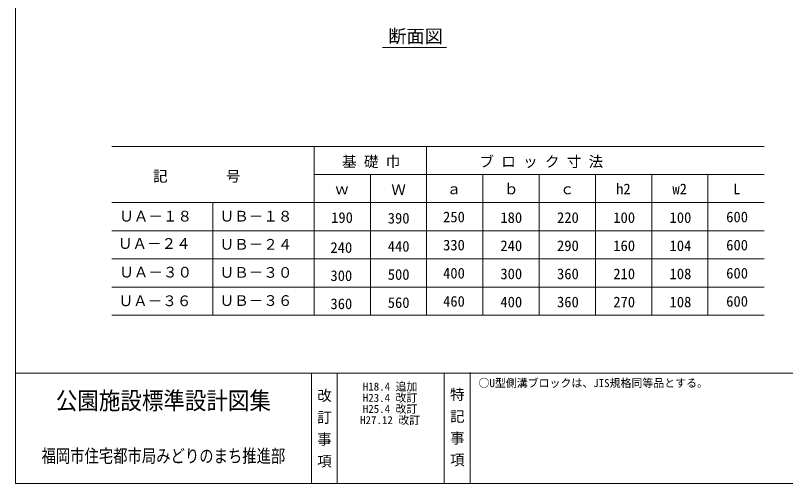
# Model space of a CAD drawing. Units: millimetres at full size, sheet at 1:10; details may follow other scales. Extents: x 121 to 2859, y 2322 to 4189.
# Drawn here: x 121 to 1490, y 2322 to 3154 of the extents above; entities that cross this region are included whole.
import ezdxf
from ezdxf.enums import TextEntityAlignment as Align

# ---------------------------------------------------------------- set-up
doc = ezdxf.new("R2010")
doc.units = ezdxf.units.MM
doc.header["$LTSCALE"] = 10
for name, color, linetype, lineweight in [('_0-0_', 7, 'Continuous', 13), ('寸法', 1, 'Continuous', 13), ('本体', 7, 'Continuous', 13)]:
    doc.layers.add(name, color=color, linetype=linetype, lineweight=lineweight)
doc.styles.add('@ＭＳ ゴシック', font='')
doc.styles.add('ＭＳ ゴシック', font='')
doc.styles.get('@ＭＳ ゴシック').set_extended_font_data('@MS Gothic')
doc.styles.get('ＭＳ ゴシック').set_extended_font_data('MS Gothic')

msp = doc.modelspace()

# ---------------------------------------------------------------- linework, layer by layer
at = {"layer": '_0-0_'}
for p, q in [((929.32, 2519.71), (929.32, 2322.18)), ((647.23, 2518.75), (647.23, 2322.18)), ((693.2, 2518.75), (693.2, 2322.18)), ((883.36, 2518.75), (883.36, 2322.18))]:
    msp.add_line(p, q, dxfattribs=at)
at = {"layer": '_0-0_', "color": 6}
msp.add_line((121.18, 2518.75), (2859.3, 2518.75), dxfattribs=at)
msp.add_lwpolyline([(2859.3, 4133.99), (121.18, 4133.99), (121.18, 2322.18), (2859.3, 2322.18)], close=True, dxfattribs=at)
at = {"layer": '寸法', "color": 3}
for p, q in [((773.62, 3097.48), (887.39, 3097.48)), ((292.77, 2921.59), (1452.21, 2921.59)), ((652.21, 2921.59), (652.21, 2621.59)), ((852.21, 2921.59), (852.21, 2621.59)), ((652.21, 2871.59), (1452.21, 2871.59)), ((752.21, 2871.59), (752.21, 2621.59)), ((952.21, 2871.59), (952.21, 2621.59)), ((1052.21, 2871.59), (1052.21, 2621.59)), ((1152.21, 2871.59), (1152.21, 2621.59)), ((1252.21, 2871.59), (1252.21, 2621.59)), ((1352.21, 2871.59), (1352.21, 2621.59)), ((292.77, 2821.59), (1452.21, 2821.59)), ((472.21, 2821.57), (472.21, 2621.59)), ((292.77, 2771.59), (1452.21, 2771.59)), ((292.77, 2721.59), (1452.21, 2721.59)), ((292.77, 2671.59), (1452.21, 2671.59)), ((292.77, 2621.59), (1452.21, 2621.59))]:
    msp.add_line(p, q, dxfattribs=at)

# ---------------------------------------------------------------- texts
at = {"layer": '_0-0_', "style": '@ＭＳ ゴシック'}
for s, p in [('特 記 事 項', (906.34, 2422.78)), ('改 訂 事 項', (670.21, 2420.82))]:
    msp.add_text(s, height=18.99, rotation=270, dxfattribs=at).set_placement(p, align=Align.MIDDLE_CENTER)
at = {"layer": '_0-0_', "style": 'ＭＳ ゴシック'}
for s, height, width, p in [('公園施設標準設計図集', 31.14, 0.9, (384.2, 2469.61)), ('福岡市住宅都市局みどりのまち推進部', 23.36, 0.8, (384.2, 2371.32))]:
    msp.add_text(s, height=height, dxfattribs=dict(at, width=width)).set_placement(p, align=Align.MIDDLE_CENTER)
at = {"layer": '寸法', "color": 3, "style": 'ＭＳ ゴシック'}
for s, height, p in [('断面図', 23.74, (783.87, 3098.3)), ('基 礎 巾', 18.99, (701.81, 2879.33)), ('ブ ロ ッ ク 寸 法', 18.99, (945.96, 2879.33)), ('記\u3000\u3000\u3000\u3000号', 18.99, (365.71, 2853.39)), ('ｗ', 18.99, (688.62, 2830.75)), ('Ｗ', 18.99, (789.31, 2829.57)), ('ａ', 18.99, (887.64, 2830.75)), ('ｂ', 18.99, (989.51, 2830.75)), ('ｃ', 18.99, (1089.02, 2830.75)), ('h2', 18.99, (1189.02, 2830.75)), ('w2', 18.99, (1289.02, 2830.75)), ('L', 18.99, (1397.14, 2830.75)), ('ＵＡ－１８', 18.99, (305.71, 2782.33)), ('ＵＢ－１８', 18.99, (484.11, 2782.32)), ('190', 18.99, (682.37, 2779.88)), ('390', 18.99, (783.06, 2778.7)), ('250', 18.99, (881.39, 2780.99)), ('180', 18.99, (983.26, 2779.82)), ('220', 18.99, (1083.95, 2779.82)), ('100', 18.99, (1183.95, 2779.82)), ('100', 18.99, (1283.95, 2779.82)), ('600', 18.99, (1384.64, 2780.99)), ('ＵＡ－２４', 18.99, (303.35, 2733.76)), ('ＵＢ－２４', 18.99, (484.11, 2732.32)), ('440', 18.99, (783.06, 2728.7)), ('330', 18.99, (881.39, 2730.99)), ('240', 18.99, (983.26, 2729.82)), ('290', 18.99, (1083.95, 2729.82)), ('160', 18.99, (1183.95, 2729.82)), ('104', 18.99, (1283.95, 2729.82)), ('600', 18.99, (1384.64, 2730.99)), ('240', 18.99, (681.19, 2726.59)), ('ＵＡ－３０', 18.99, (305.71, 2682.82)), ('ＵＢ－３０', 18.99, (484.11, 2682.32)), ('300', 18.99, (681.19, 2676.59)), ('500', 18.99, (783.06, 2678.7)), ('400', 18.99, (881.39, 2680.99)), ('300', 18.99, (983.26, 2679.82)), ('360', 18.99, (1083.95, 2679.82)), ('210', 18.99, (1183.95, 2679.82)), ('108', 18.99, (1283.95, 2679.82)), ('600', 18.99, (1384.64, 2680.99)), ('ＵＡ－３６', 18.99, (304.53, 2631.89)), ('ＵＢ－３６', 18.99, (484.11, 2632.32)), ('360', 18.99, (681.19, 2626.59)), ('560', 18.99, (783.06, 2628.7)), ('460', 18.99, (881.39, 2630.99)), ('400', 18.99, (983.26, 2629.82)), ('360', 18.99, (1083.95, 2629.82)), ('270', 18.99, (1183.95, 2629.82)), ('108', 18.99, (1283.95, 2629.82)), ('600', 18.99, (1384.64, 2630.99))]:
    msp.add_text(s, height=height, dxfattribs=at).set_placement(p, align=Align.BOTTOM_LEFT)
at = {"layer": '本体', "style": 'ＭＳ ゴシック'}
msp.add_text('○U型側溝ブロックは、JIS規格同等品とする。', height=14.24, dxfattribs=at).set_placement((944.41, 2489.44), align=Align.BOTTOM_LEFT)
for s, p in [('H18.4 追加', (787.25, 2494.66)), ('H23.4 改訂', (787.25, 2474.66)), ('H25.4 改訂', (787.25, 2455)), ('H27.12 改訂', (787.25, 2435))]:
    msp.add_text(s, height=14.24, dxfattribs=at).set_placement(p, align=Align.MIDDLE_CENTER)

doc.saveas('drawing.dxf')
